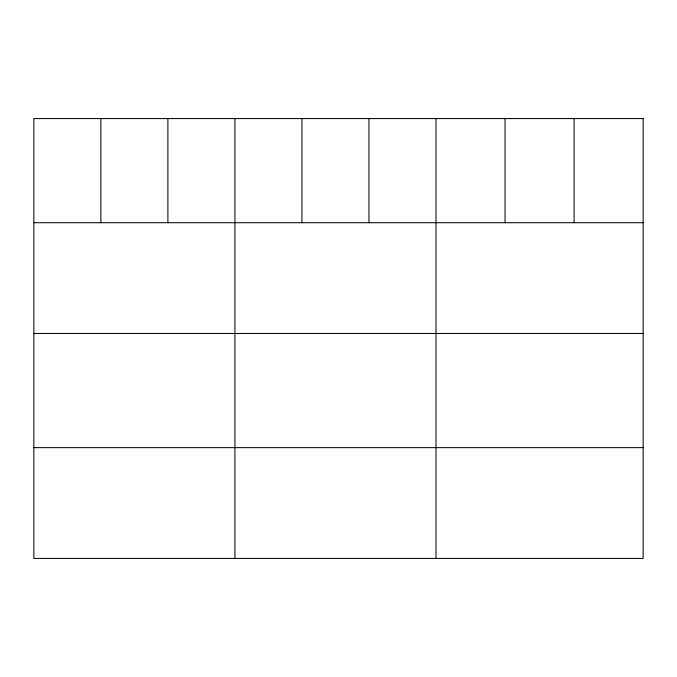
<?xml version="1.0" encoding="UTF-8"?>
<svg xmlns="http://www.w3.org/2000/svg" width="677" height="677" viewBox="0 0 677 677"><rect width="100%" height="100%" fill="white"/><g stroke="black" fill="none" stroke-linecap="round" stroke-linejoin="round"><path stroke-width="1.02" d="M33.85 222.699L643.15 222.699M33.85 333.482L643.15 333.482M33.85 447.632L643.15 447.632M574.096 118.577L574.096 222.699M505.042 118.577L505.042 222.699M435.988 118.577L435.988 558.423M368.965 118.577L368.965 222.699M301.942 118.577L301.942 222.699M234.919 118.577L234.919 558.423M167.896 118.577L167.896 222.699M100.873 118.577L100.873 222.699M643.15 118.577L33.85 118.577L33.85 558.423L643.15 558.423L643.15 118.577"/></g></svg>
